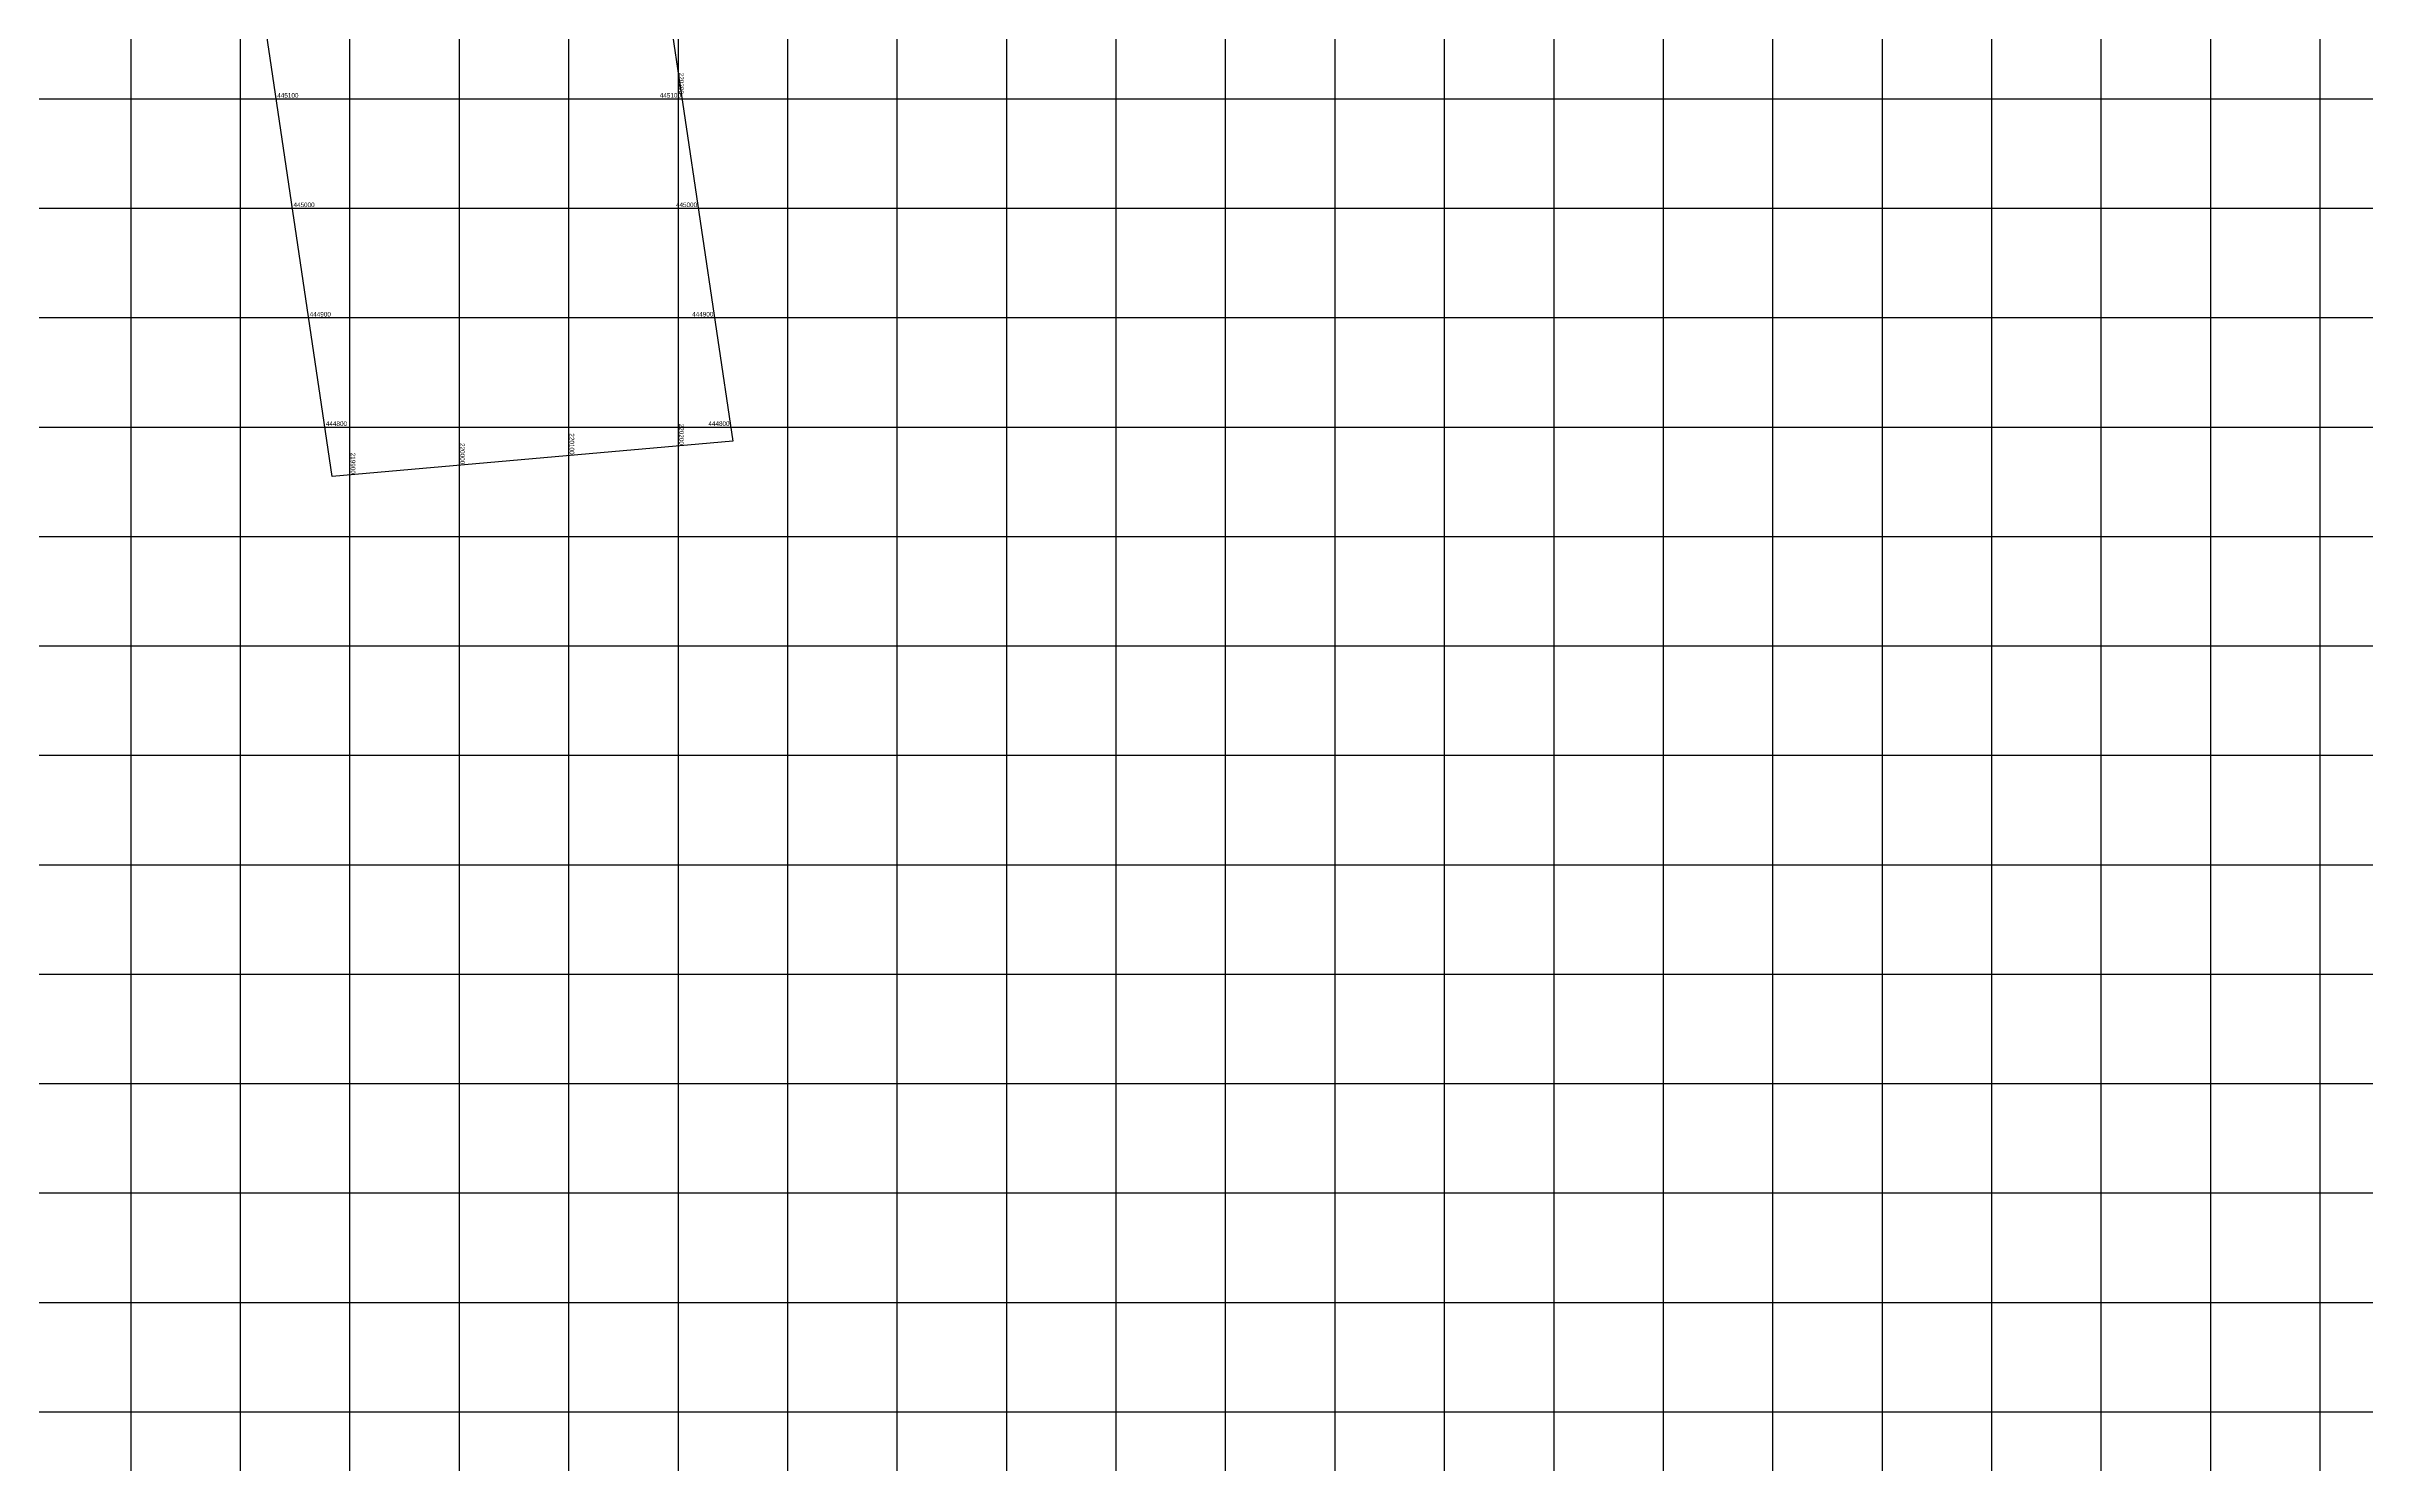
# Model space of a CAD drawing. Header units: millimetres. Extents: x 624 to 227808, y -11573 to 459223.
# Drawn here: x 219623 to 221742, y 443853 to 445148 of the extents above; entities that cross this region are included whole.
import ezdxf
from ezdxf.enums import TextEntityAlignment as Align

# ---------------------------------------------------------------- set-up
doc = ezdxf.new("R2010")
doc.units = ezdxf.units.MM
doc.layers.add('_와꾸', color=3, linetype='Continuous', plot=False)
doc.layers.add('CV-GRID-LINE', color=252, linetype='Continuous')
doc.styles.get("Standard").update_dxf_attribs({"font": 'Dotum.TTF'})

msp = doc.modelspace()

# ---------------------------------------------------------------- linework, layer by layer
at = {"layer": '_와꾸'}
msp.add_lwpolyline([(219884, 444754.7), (219768.6, 445534.1), (220130.8, 445591.7), (220250, 444787.2)], close=True, dxfattribs=at)
at = {"layer": 'CV-GRID-LINE'}
for p, q in [((219700, 452500), (219700, 441000)), ((219800, 452500), (219800, 441000)), ((219900, 452500), (219900, 441000)), ((220000, 452500), (220000, 441000)), ((220100, 452500), (220100, 441000)), ((220200, 452500), (220200, 441000)), ((220300, 452500), (220300, 441000)), ((220400, 452500), (220400, 441000)), ((220500, 452500), (220500, 441000)), ((220600, 452500), (220600, 441000)), ((220700, 452500), (220700, 441000)), ((220800, 452500), (220800, 441000)), ((220900, 452500), (220900, 441000)), ((221000, 452500), (221000, 441000)), ((221100, 452500), (221100, 441000)), ((221200, 452500), (221200, 441000)), ((221300, 452500), (221300, 441000)), ((221400, 452500), (221400, 441000)), ((221500, 452500), (221500, 441000)), ((221600, 452500), (221600, 441000)), ((221700, 452500), (221700, 441000)), ((216200, 445100), (223800, 445100)), ((216200, 445000), (223800, 445000)), ((216200, 444900), (223800, 444900)), ((216200, 444800), (223800, 444800)), ((216200, 444700), (223800, 444700)), ((216200, 444600), (223800, 444600)), ((216200, 444500), (223800, 444500)), ((216200, 444400), (223800, 444400)), ((216200, 444300), (223800, 444300)), ((216200, 444200), (223800, 444200)), ((216200, 444100), (223800, 444100)), ((216200, 444000), (223800, 444000)), ((216200, 443900), (223800, 443900))]:
    msp.add_line(p, q, dxfattribs=at)

# ---------------------------------------------------------------- texts
msp.add_text('220200', height=4.2, rotation=270, dxfattribs=at).set_placement((220201, 445123.8))
for s, p in [('445100', (219833.9, 445101)), ('445000', (219848.7, 445001)), ('444900', (219863.5, 444901)), ('444800', (219878.3, 444801))]:
    msp.add_text(s, height=4.2, dxfattribs=at).set_placement(p)
for s, p in [('445100', (220202.7, 445101)), ('445000', (220217.5, 445001)), ('444900', (220232.3, 444901)), ('444800', (220247.1, 444801))]:
    msp.add_text(s, height=4.2, dxfattribs=at).set_placement(p, align=Align.RIGHT)
for s, p in [('220200', (220201, 444783.7)), ('220000', (220001, 444766)), ('220100', (220101, 444774.9)), ('219900', (219901, 444757.2))]:
    msp.add_text(s, height=4.2, rotation=270, dxfattribs=at).set_placement(p, align=Align.RIGHT)

doc.saveas('drawing.dxf')
